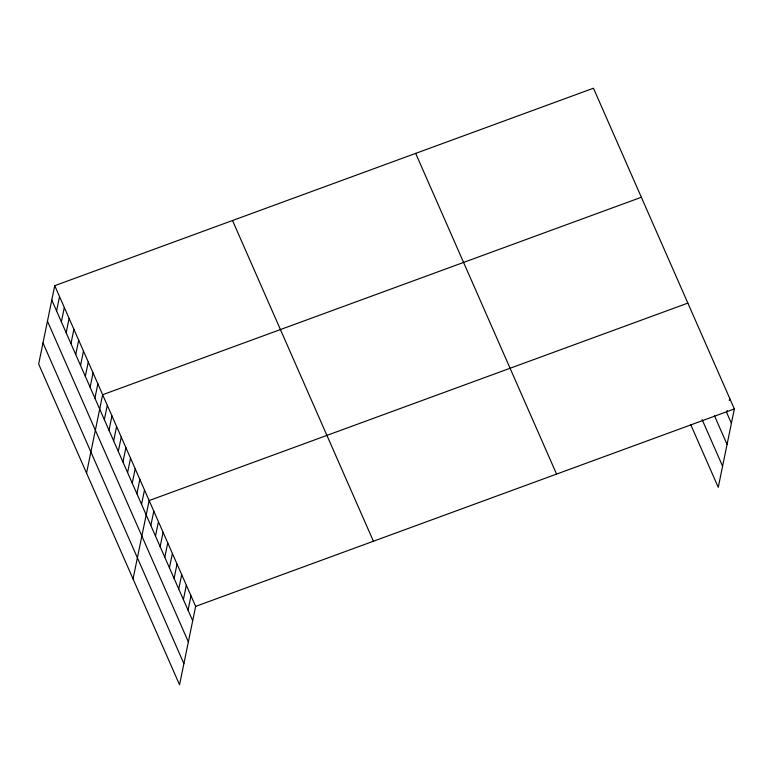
<?xml version="1.0" encoding="UTF-8"?>
<svg xmlns="http://www.w3.org/2000/svg" width="773" height="773" viewBox="0 0 773 773"><rect width="100%" height="100%" fill="white"/><g stroke="black" fill="none" stroke-linecap="round" stroke-linejoin="round"><path stroke-width="1.16" d="M54.738 285.681L38.65 364.064L179.549 684.781L195.646 606.39L54.738 285.681L593.451 88.219L734.35 408.936L718.262 487.319L690.83 424.879M56.584 310.949L59.531 296.581M61.376 321.848L64.323 307.49M66.159 332.757L69.116 318.389M70.952 343.656L73.899 329.298M75.744 354.565L78.691 340.197M80.537 365.465L83.484 351.106M85.33 376.374L88.277 362.006M90.112 387.283L93.069 372.915M94.905 398.182L97.852 383.814M86.557 473.105L102.645 394.723L641.358 197.26M104.345 419.671L107.292 405.303M109.003 430.252L111.95 415.893M113.65 440.842L116.597 426.474M118.298 451.422L121.245 437.054M122.946 462.003L125.893 447.644M127.593 472.583L130.55 458.225M132.251 483.173L135.198 468.805M136.898 493.754L139.845 479.395M141.546 504.334L144.493 489.976M133.053 578.948L149.141 500.556L687.854 303.103M150.841 525.505L153.798 511.146M155.499 536.085L158.446 521.727M160.146 546.675L163.093 532.307M164.794 557.256L167.741 542.888M169.442 567.836L172.389 553.478M174.099 578.426L177.046 564.058M178.747 589.007L181.694 574.639M183.394 599.587L186.341 585.229M188.042 610.177L190.989 595.809M727.209 410.502L726.755 412.714L731.403 423.295M729.248 400.559L729.702 398.356M195.646 606.39L734.35 408.936M714.513 415.855L727.064 444.427M702.135 419.623L722.6 466.196M415.671 153.383L556.579 474.1M232.518 220.518L373.417 541.235M51.791 300.04L192.69 620.758M47.453 321.172L188.361 641.89M42.988 342.941L183.887 663.649"/></g></svg>
